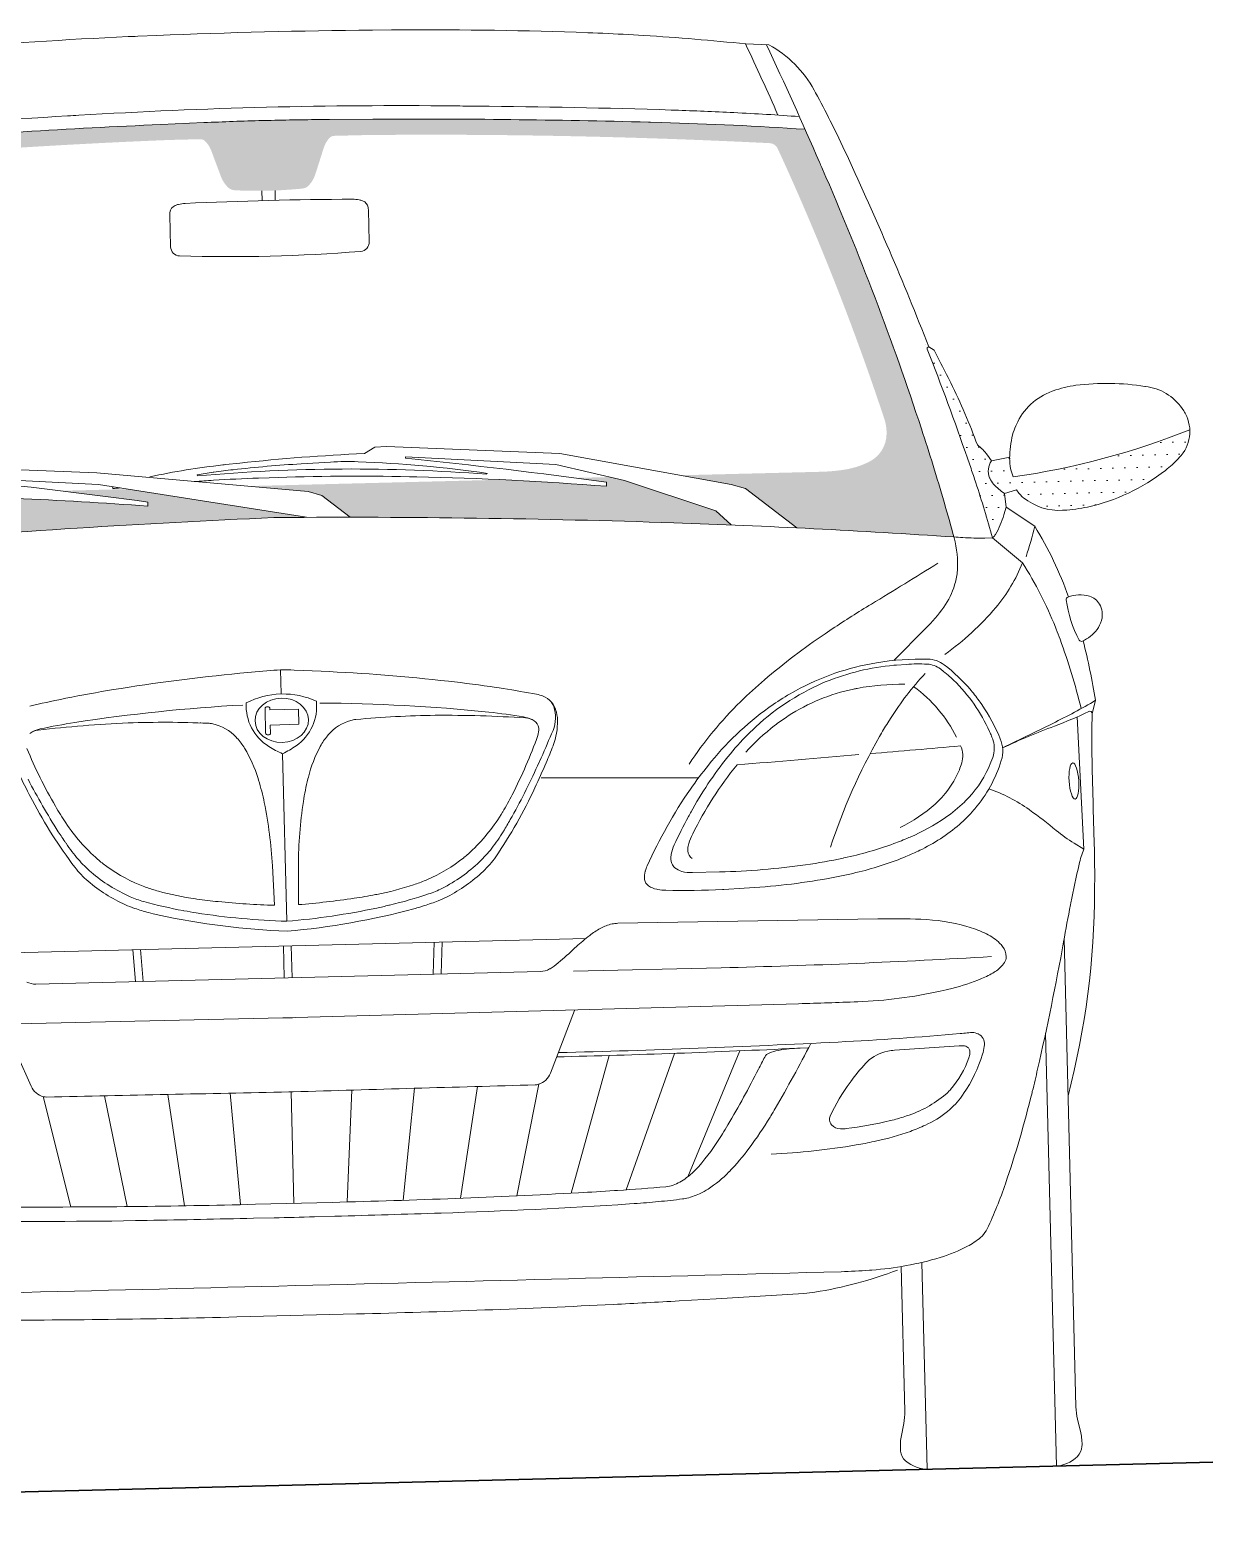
# Model space of a CAD drawing. Header units: millimetres. Extents: x 366 to 1555, y 702 to 1543.
# Drawn here: x 1115.56 to 1139.88, y 1404 to 1434.82 of the extents above; entities that cross this region are included whole.
import ezdxf

# ---------------------------------------------------------------- set-up
doc = ezdxf.new("R2010")
doc.units = ezdxf.units.MM
doc.layers.add('1_CARTIGLIO', color=7, linetype='Continuous', lineweight=9)
doc.layers.add('6_SEDE STRADALE', color=7, linetype='Continuous', lineweight=30)
pattern_1 = [(1.432146888811479, (1121.175063207886, 1404.717338336091), (0.1193145961215538, 0.2543290665538346), [0, -0.2512675815807432])]

msp = doc.modelspace()

# ---------------------------------------------------------------- hatches: boundary and pattern name
at = {"layer": '1_CARTIGLIO', "ltscale": 100}
h = msp.add_hatch(dxfattribs=at)
h.set_pattern_fill('DOTS', color=256, scale=0.1582787915469249, angle=1.432146888811479, style=0)
h.set_pattern_definition(pattern_1)
edge = h.paths.add_edge_path(flags=17)
edge.add_line((1122.199045724914, 1424.729851161874), (1121.610663485766, 1425.179621859302))
edge.add_line((1121.610663485766, 1425.179621859303), (1121.327655085728, 1425.26212438058))
edge.add_line((1121.327655085714, 1425.26212438059), (1120.049568486354, 1425.374365642644))
edge.add_line((1120.049568486358, 1425.374365642634), (1125.347255755689, 1425.506812515556))
edge.add_arc((1122.181086229919, 1357.589319223585), 67.99125329430424, 85.50691539694532, 87.3309246311544, ccw=False)
edge.add_line((1127.507437436647, 1425.371621540295), (1127.505332434506, 1425.455818643778))
edge.add_arc((1110.459029217252, 1300.758140195245), 125.8574092527991, 82.21585554799547, 82.51900958551894)
edge.add_line((1126.845316989611, 1425.544265372961), (1127.565631944935, 1425.562273884694))
edge.add_line((1127.565631944935, 1425.562273884694), (1127.877835965128, 1425.488450260505))
edge.add_line((1127.877835965121, 1425.4884502605), (1129.766733101498, 1424.865278778852))
edge.add_line((1129.766733101505, 1424.865278778858), (1130.087983089925, 1424.570509789511))
edge.add_arc((1123.067450336423, 1251.460078188335), 173.2527327613867, 87.67762935101686, 88.07135987251986)
edge.add_arc((1122.051928883471, 1221.30249989145), 203.4274044672114, 88.07135987251988, 89.9585642118086)
edge = h.paths.add_edge_path()
edge.add_arc((1140.102702078448, 1416.42986246796), 34.17951084233674, 166.6318164353429, 167.8535225367005, ccw=False)
edge.add_line((1106.849304968318, 1424.332428004433), (1106.853379649165, 1424.349573952769))
edge.add_arc((1153.531777397826, 1413.256599116996), 47.97840042236447, 164.7322780670417, 166.6318164353431, ccw=False)
edge.add_arc((1165.517405885157, 1409.984958624897), 60.40252702127699, 159.2681943737983, 164.7322780670418, ccw=False)
edge.add_line((1109.026083331113, 1431.367094782232), (1109.039589023991, 1431.402776645219))
edge.add_arc((1070.850919132785, 1445.857303506396), 40.83268121052679, 339.2681943738008, 339.4303421869104)
edge.add_arc((1191.177157451903, 1400.702353432845), 87.68725165662751, 158.9440934424409, 159.4303421868979, ccw=False)
edge.add_arc((1117.879498710661, 1360.06227091843), 72.64732682279323, 94.40200193024339, 96.74679465986537, ccw=False)
edge.add_line((1112.303535567744, 1432.495293287562), (1112.535473931848, 1432.513148124031))
edge.add_arc((1104.700308640438, 1534.293717377728), 102.0817030263042, 274.4020019301993, 274.4229860810419)
edge.add_arc((1125.947676675425, 1259.600256978129), 173.4322672814087, 92.53506495896568, 94.42298608108598, ccw=False)
edge.add_line((1118.276629500944, 1432.862792944848), (1119.168179937053, 1432.902265560298))
edge.add_arc((1122.103030652515, 1366.614095760056), 66.35310696709867, 91.49039068466249, 92.53506495896511, ccw=False)
edge.add_arc((1122.733459811026, 1342.383682108621), 90.59172051332082, 91.37390309296109, 91.49039068466908, ccw=False)
edge.add_arc((1122.152294581983, 1366.61532740192), 66.35310696709865, 90.32922881865898, 91.37390309296148, ccw=False)
edge.add_line((1121.771023308751, 1432.967338949447), (1122.66343239185, 1432.972466901706))
edge.add_arc((1123.659990720329, 1259.543062803516), 173.4322672813666, 88.44130769654629, 90.32922881866682, ccw=False)
edge.add_arc((1131.154234464348, 1534.955088948705), 102.0817030263034, 268.4413076965899, 268.4622918474325)
edge.add_line((1128.414887430723, 1432.910147522982), (1128.64742824822, 1432.903905077357))
edge.add_arc((1126.69794824016, 1360.282739965547), 72.64732682279035, 86.1174991177673, 88.46229184738928, ccw=False)
edge.add_arc((1051.461054070462, 1397.209327127441), 87.68725165662545, 23.433951590724178, 23.920200335182415, ccw=False)
edge.add_arc((1169.380550781929, 1448.320631547209), 40.83268121052679, 203.4339515907125, 203.5960994038222)
edge.add_line((1131.961890762041, 1431.975854486738), (1131.977162624016, 1431.940892088102))
edge.add_arc((1076.624891944108, 1407.762567060614), 60.40252702127699, 18.132015710581186, 23.59609940382461, ccw=False)
edge.add_arc((1088.432061060705, 1411.629048561719), 47.97840042236447, 16.23247734227988, 18.132015710581186, ccw=False)
edge.add_line((1134.497821216451, 1425.040709471543), (1134.502747599014, 1425.023788557766))
edge.add_arc((1101.685789658712, 1415.46940563866), 34.17951084233848, 15.010771240939278, 16.232477342295, ccw=False)
edge.add_arc((1123.067450336423, 1251.460078188335), 173.2527327613854, 86.15047767657511, 87.22864780881447)
edge.add_line((1131.444282692037, 1424.5101810169), (1130.381148237975, 1425.325548977577))
edge.add_line((1130.381148237977, 1425.325548977567), (1130.083701908581, 1425.408782128517))
edge.add_line((1130.083701908583, 1425.408782128516), (1129.036571195888, 1425.599048668514))
edge.add_line((1129.036571195897, 1425.59904866851), (1131.940756573807, 1425.671655874662))
edge.add_arc((1131.844182333198, 1429.53448867465), 3.864039832171607, 271.4321468888114, 278.4293729986669)
edge.add_arc((1132.128456080269, 1427.616196092546), 1.924798229421467, 278.4293729986432, 283.4198886660474)
edge.add_arc((1132.184261083743, 1427.382311363754), 1.684348099934049, 283.4198886660717, 296.7939885631258)
edge.add_line((1132.943538070098, 1425.878806465285), (1132.949666876479, 1425.881901541098))
edge.add_arc((1132.657715911346, 1426.460016924639), 0.6476517295023847, 296.7939885631177, 358.4647778039871)
edge.add_line((1133.305135162367, 1426.442665378896), (1133.305404468969, 1426.45271372152))
edge.add_arc((1132.386998927303, 1426.477327996954), 0.9187353272367456, 358.4647778039877, 378.3099549429472)
edge.add_arc((1082.374413310428, 1409.927606218616), 53.59844689655433, 18.30995494294624, 24.75339415847317)
edge.add_arc((1130.881283516328, 1432.293063979956), 0.1837470654469086, 24.75339415867015, 87.14851818942262)
edge.add_arc((1123.872538851467, 1291.580297915185), 141.0709538493696, 87.14851818920928, 90.4744996604959)
edge.add_arc((1122.874051050605, 1412.144828838414), 20.50228837352125, 90.47449966049986, 91.43214688881415)
edge.add_line((1122.361635802235, 1432.640712795057), (1121.862677998106, 1432.628238408117))
edge.add_arc((1121.86599473459, 1432.495573648384), 0.1327062139341174, 91.43214688889917, 136.4603765122495)
edge.add_arc((1122.120402558039, 1432.253815042013), 0.4836628556897979, 136.4603765121657, 152.0065485541577)
edge.add_line((1121.693327654402, 1432.480832188185), (1121.691466795173, 1432.477331455816))
edge.add_arc((1122.322434691088, 1432.141932372802), 0.7145719211841177, 152.0065485541608, 162.7504497996384)
edge.add_arc((1080.492550529534, 1445.130096601026), 43.08533240505597, 342.022086264459, 342.7504497996362, ccw=False)
edge.add_arc((1120.891680189381, 1432.020838568589), 0.6124902181578367, 329.81943494521687, 342.0220862644595, ccw=False)
edge.add_line((1121.421144527843, 1431.712923350338), (1121.415927102556, 1431.703951917731))
edge.add_arc((1120.948888733228, 1431.975562696736), 0.5402751647906361, 315.5045740473868, 329.81943494521323, ccw=False)
edge.add_arc((1121.18863940253, 1431.739997990268), 0.2041634060526116, 275.6555782347624, 315.50457404739086, ccw=False)
edge.add_arc((1120.266730494057, 1441.049359985163), 9.559062485555401, 267.2087155428677, 275.65557823475956, ccw=False)
edge.add_arc((1119.811167153677, 1431.705559964272), 0.2041634060526107, 227.3597197302373, 267.20871554286623, ccw=False)
edge.add_arc((1120.038847005681, 1431.95281084769), 0.5402751647906311, 213.044858832413, 227.3597197302394, ccw=False)
edge.add_line((1119.585964647531, 1431.658201235892), (1119.58030543311, 1431.666900742872))
edge.add_arc((1120.093721618827, 1432.000888897719), 0.6124902181578367, 200.8422075131692, 213.0448588324118, ccw=False)
edge.add_arc((1159.787303669074, 1447.112535646298), 43.08533240505572, 200.1138439779913, 200.8422075131685, ccw=False)
edge.add_arc((1118.658703447241, 1432.050335847412), 0.7145719211841413, 20.11384397798884, 30.85774522346645)
edge.add_line((1119.272122997741, 1432.416845718513), (1119.270089529824, 1432.420249089256))
edge.add_arc((1118.854892342913, 1432.172174394973), 0.483662855689777, 30.85774522347058, 46.4039172654626)
edge.add_arc((1119.096901525279, 1432.426343866073), 0.1327062139341214, 46.40391726537876, 91.43214688872881)
edge.add_line((1119.093584788805, 1432.559008625809), (1118.594626984675, 1432.546534238869))
edge.add_arc((1119.107042233032, 1412.050650282232), 20.50228837352126, 91.43214688881268, 92.389794117127)
edge.add_arc((1124.134476232228, 1291.586846581655), 141.0709538493724, 92.38979411712573, 95.71577558841227)
edge.add_arc((1110.102995129981, 1431.773588370785), 0.183747065447378, 95.7157755883984, 158.1108996191498)
edge.add_arc((1159.666879270198, 1411.859986311347), 53.59844689655425, 158.1108996191539, 164.5543388346809)
edge.add_arc((1108.889776272308, 1425.889876623411), 0.9187353272367494, 164.5543388346802, 184.3995159736396)
edge.add_line((1107.973748090315, 1425.819399880462), (1107.974519181551, 1425.809377548704))
edge.add_arc((1108.620262540653, 1425.859059304823), 0.6476517295023841, 184.3995159736402, 246.0703052145097)
edge.add_line((1108.357565048422, 1425.267077218692), (1108.363840860642, 1425.264292269331))
edge.add_arc((1109.047038328908, 1426.803860306502), 1.684348099933812, 246.0703052145001, 255.6129612028979)
edge.add_arc((1111.669930393235, 1410.314263658798), 15.1661596962154, 101.5684678537811, 102.5731150794058)
edge.add_arc((1110.097137559389, 1417.36607560126), 7.941083297310035, 102.5731150794068, 105.0981606462359)
edge.add_line((1108.028695686744, 1425.033040591034), (1107.786804234593, 1424.967781598857))
edge.add_line((1107.786804234589, 1424.967781598858), (1107.771611836848, 1424.91436187329))
edge.add_arc((1112.845173465228, 1374.64783637152), 50.52192210929093, 88.88711466470949, 95.7635276650343, ccw=False)
edge.add_line((1113.826424988512, 1425.160228505176), (1114.013750875549, 1425.156589520677))
edge.add_arc((1112.824154489523, 1363.919121138739), 61.24902181578344, 87.72007693488041, 88.88711466471028, ccw=False)
edge.add_arc((1112.376887478868, 1352.684976804036), 72.4920661860499, 85.54500054012152, 87.72007693487939, ccw=False)
edge.add_line((1118.007787385957, 1424.958018985473), (1118.005606601926, 1425.045247256873))
edge.add_arc((1094.400169449482, 1247.850399824738), 178.7602601800983, 82.41188310489568, 82.99902550710506)
edge.add_line((1116.18858269301, 1425.277837578835), (1117.601896991308, 1425.313171687805))
edge.add_line((1117.601896991308, 1425.313171687803), (1121.295060285154, 1424.728496357461))
edge.add_arc((1122.051928883486, 1221.30249989145), 203.4274044672107, 90.2131742106891, 90.37189782715205)
edge.add_arc((1120.75140084811, 1421.663232492343), 3.06245109078801, 90.37189782714545, 92.4923959504687)
edge.add_arc((1129.464631021105, 1221.48782400896), 203.4274044672106, 92.49239595047592, 94.79293390510763)
edge.add_arc((1126.943387877729, 1251.556980059073), 173.252732761387, 94.79293390510774, 96.71381610105246)
h = msp.add_hatch(dxfattribs=at)
h.set_pattern_fill('DOTS', color=256, scale=0.1582787915469249, angle=1.432146888811479, style=0)
h.set_pattern_definition(pattern_1)
edge = h.paths.add_edge_path()
edge.add_arc((1133.679012096642, 1441.31386945031), 15.90869672405801, 278.12802632499256, 291.8737908909958, ccw=False)
edge.add_arc((1136.676517735761, 1425.889970447239), 0.8157763109600782, 190.8565192249678, 203.4769285875806, ccw=False)
edge.add_arc((1136.997609282926, 1425.95155026324), 1.142719509997306, 179.9156285429239, 190.8565192249622, ccw=False)
edge.add_arc((1137.801129238122, 1425.950367031257), 1.946240336384899, 539.2867865298069, 539.9156285429448, ccw=False)
edge.add_line((1135.85503968553, 1425.974593056091), (1135.477094419439, 1425.898826613572))
edge.add_line((1135.477094419448, 1425.898826613571), (1135.392429640124, 1426.018246337022))
edge.add_arc((1134.660384071592, 1425.499249351229), 0.8973564429278129, 395.3354260201543, 414.1253181975871)
edge.add_arc((1123.807716860372, 1422.118457229781), 12.09735421602061, 379.8507894926706, 386.4839904729143)
edge.add_arc((1112.977456378396, 1416.722466455742), 24.19740622174427, 386.4839904729148, 387.6939090019992)
edge.add_line((1134.402881234879, 1427.968160635219), (1134.288156965, 1428.186734623114))
edge.add_line((1134.288156965014, 1428.186734623114), (1134.181462578792, 1428.258305463978))
edge.add_line((1134.18146257879, 1428.258305463984), (1134.166238774887, 1428.252359930653))
edge.add_arc((1134.177379462652, 1428.223833701586), 0.03062451090789172, 471.3327283287857, 561.3047311375424)
edge.add_arc((1075.787796886581, 1405.453132198969), 62.64192291082917, 379.1021652273576, 381.3047311375584, ccw=False)
edge.add_line((1134.980439144509, 1425.952927526956), (1135.054984648712, 1425.737679262676))
edge.add_arc((1115.762838279205, 1419.056358123316), 20.41634060526084, 378.23780477754696, 379.10216522735897, ccw=False)
edge.add_arc((1110.089120445993, 1417.186785414588), 26.39014811506097, 375.6453403969798, 378.2378047775459, ccw=False)
edge.add_line((1135.501499281718, 1424.303731349806), (1135.506863380178, 1424.308275068298))
edge.add_arc((1135.341913249797, 1424.503007365498), 0.2552042575657544, 310.266633586084, 329.9617618177091)
edge.add_arc((1134.014839381272, 1425.270375163354), 1.788168180722994, 329.9617618177191, 344.0874014658199)
edge.add_line((1135.734486828676, 1424.780111867594), (1135.779163980194, 1424.936821436145))
edge.add_line((1135.779163980196, 1424.936821436146), (1135.748682629355, 1425.22138136686))
edge.add_line((1135.748682629355, 1425.22138136686), (1135.998676455938, 1425.299059667851))
edge.add_arc((1136.527641786824, 1425.611814681552), 0.6145079493957644, 210.5940442563633, 231.4481955678899)
edge.add_arc((1136.885483996442, 1426.060850038235), 1.188688930039205, 231.4481955678874, 273.1746462887182)
edge.add_line((1136.951313213483, 1424.873985308552), (1136.980620248012, 1424.875610817418))
edge.add_arc((1136.812183209908, 1427.91243836417), 3.041495123221622, 273.1746462887155, 282.4309391735295)
edge.add_arc((1136.598735714908, 1428.88075977177), 4.033062660776678, 282.4309391735331, 307.9722154093607)
edge.add_arc((1137.522870445458, 1427.696738208351), 2.531086608090057, 307.97221540936, 316.1577570195767)
edge.add_line((1139.348415976341, 1425.943517477144), (1139.368191225398, 1425.964108505354))
edge.add_arc((1138.803891573452, 1426.506051629569), 0.7823914921958862, 316.1577570195671, 362.6519625539177)

# ---------------------------------------------------------------- linework, layer by layer
for p, q in [((1120.370236014644, 1431.490857894883), (1120.375323635135, 1431.287360283151)), ((1120.640997768345, 1431.497627178493), (1120.646085388837, 1431.294129566761)), ((1135.85503968553, 1425.974593056091), (1135.477094419448, 1425.898826613571)), ((1136.372854908632, 1424.542281575756), (1135.779163980196, 1424.936821436146)), ((1120.753753606152, 1421.569125504202), (1120.766211761607, 1421.070816935962)), ((1120.433265738606, 1420.770177974891), (1120.446129710117, 1420.255637339616)), ((1137.254640963491, 1420.597190149694), (1137.391384903627, 1417.856829027105)), ((1120.797124582934, 1419.834347879905), (1120.88386806824, 1416.364731363401)), ((1129.410828290152, 1419.335261663937), (1126.151345882363, 1419.33231738432)), ((1114.709687708188, 1415.700100235732), (1127.081755262532, 1416.009412880258)), ((1117.693203347322, 1415.774690768663), (1117.748114845695, 1415.114279386358)), ((1117.854382976891, 1415.778720402128), (1117.909294475265, 1415.118309019823)), ((1120.816162846773, 1415.852767521579), (1120.832697703243, 1415.191396689244)), ((1120.977071813273, 1415.85679038823), (1120.993606669743, 1415.195419555896)), ((1123.93885168317, 1415.930837507682), (1123.917009897728, 1415.268507225315)), ((1124.100031312724, 1415.934867141146), (1124.078189527298, 1415.27253685878)), ((1136.599057582151, 1414.046631944775), (1136.823159449248, 1405.082874763177)), ((1127.558091534296, 1413.58453403328), (1126.771210120258, 1410.732757942929)), ((1128.910287823028, 1413.628159809969), (1127.915579433293, 1410.802498514995)), ((1130.268143388423, 1413.680525935493), (1129.191178797622, 1411.072989198046)), ((1124.834638101363, 1412.94225788171), (1124.482482912377, 1410.628079976834)), ((1126.102776984264, 1412.989175688346), (1125.648842299024, 1410.677850020562)), ((1115.840157505781, 1412.732601113667), (1116.409023272261, 1410.446846362885)), ((1117.109056601019, 1412.749111503077), (1117.576412552991, 1410.455422102414)), ((1118.416543727815, 1412.776809858948), (1118.7683583118, 1410.47183521254)), ((1119.71384387959, 1412.804040373541), (1119.926482666191, 1410.495195049536)), ((1120.972231777314, 1412.830308192184), (1121.029928411817, 1410.522524555114)), ((1122.230360178381, 1412.866955509426), (1122.133361284288, 1410.550368969218)), ((1123.52740032656, 1412.904585799666), (1123.291206088632, 1410.584910412019)), ((1134.037356847521, 1409.300027792016), (1134.14449767049, 1405.014546667635))]:
    msp.add_line(p, q, dxfattribs=at)
for points in [[(1134.18146257879, 1428.258305463984, 0.01524276158123778), (1132.486791889214, 1432.218039260666, 0.007071953529547899), (1132.139735622544, 1432.938310161999, 0.008922657811013162), (1131.836338920695, 1433.519655157326), (1131.806134654378, 1433.575095299153, 0.1439013340971853), (1130.868151467877, 1434.514409451473), (1130.39004590177, 1434.530471308599, 0.01186687267146602), (1128.275090976846, 1434.706046367037), (1127.955379051209, 1434.724961263242, 0.005871630932681425), (1127.117207951052, 1434.764678605106, 0.0101582273114928), (1123.253082835838, 1434.823771167818, 0.0009809951572491268), (1123.052804603716, 1434.822371935958), (1122.657605831448, 1434.818835478041, 0.008023853451145166), (1118.190184752473, 1434.707145995095), (1117.79530298638, 1434.690929739923, 0.0009809951572491268), (1117.595205043015, 1434.682319212858, 0.01015822731149274), (1113.738860296087, 1434.43020806699, 0.005871630932681425)], [(1130.816299423439, 1434.516151410131, -0.007615904758811054), (1131.915784731182, 1432.081815100088, 0.0007075034214675928), (1131.961890762041, 1431.975854486738), (1131.97716262402, 1431.940892088105, -0.02384608113152524), (1134.027949288307, 1426.560287084487, -0.008288489494688833), (1134.497821216451, 1425.040709471543), (1134.50274759903, 1425.02378855777, -0.005478738973152013), (1134.704232675382, 1424.30237694939, -0.0816727357140902), (1134.771136813806, 1423.624733922339, -0.05671055278504759), (1134.72212812886, 1423.352117622619), (1134.715692968284, 1423.330644831605, -0.08275931778849285), (1134.489815995543, 1422.870484745868, -0.04049207231215418), (1134.11510245743, 1422.42776636897), (1133.454096672484, 1421.764028679145)], [(1131.616940695903, 1432.76334156154, 0.01023144534742987), (1128.647428248225, 1432.903905077352), (1128.414887430723, 1432.910147522982, -9.156063099042779e-05), (1128.377514418478, 1432.911157632154, 0.008237796234634042), (1122.663432391835, 1432.972466901707), (1121.771023308751, 1432.967338949447, 0.004558282994554696), (1120.561357107968, 1432.949358804668, 0.000508273047025009), (1120.377233370027, 1432.944755548175, 0.004558282994554696), (1119.168179937044, 1432.902265560298), (1118.276629500944, 1432.862792944848, 0.008237796234634042), (1112.572749777997, 1432.516024520764, -9.156063099042779e-05), (1112.535473931852, 1432.513148124031), (1112.303535567744, 1432.495293287562, 0.01023144534742987), (1109.344756989167, 1432.206517246495)], [(1109.448938909993, 1432.47580771556, -0.006086793943422022), (1110.799348619012, 1432.626261424366), (1110.879317782683, 1432.634186761863, -0.00425662288347248), (1112.091007458477, 1432.743863034202, -0.005835705281884165), (1116.103659917464, 1433.025549886172), (1116.343247063525, 1433.03956092796, 0.0006301095815964485), (1116.574396378457, 1433.053370842556, -0.01797101926363326), (1124.354015621475, 1433.247868212611, 0.0006301095815964485), (1124.585566248652, 1433.245626206295), (1124.825554215926, 1433.243604967012, -0.005835705281884165), (1128.847269680702, 1433.162784427697, -0.00425662288347248), (1130.062926165529, 1433.113793958828), (1130.143191456484, 1433.10987462459, -0.006086793943422022), (1131.499432340943, 1433.027089577414)], [(1135.928270926781, 1425.564981674563, -0.05512265270370065), (1135.875342245354, 1425.73631881825, -0.04777493956763196), (1135.854891011886, 1425.953232985359, -0.06263675335104388), (1135.916210539874, 1426.435065853193, -0.04154895651020207), (1135.981836619105, 1426.623737190253), (1135.993352624066, 1426.649678346444, -0.2042261951905754), (1136.734396035486, 1427.340158543821), (1136.753677060866, 1427.347135109154, -0.05507191629377194), (1137.228624737685, 1427.461927627728, -0.07179281790957426), (1138.657295147417, 1427.438745043683, -0.0002163332214092014), (1138.665858038587, 1427.437363189712), (1138.721969836284, 1427.428283122668, -0.2189262096509634), (1139.459626720463, 1426.932795907147), (1139.477294577033, 1426.903866224999, -0.01503942478442587), (1139.494916191959, 1426.872959552162, -0.3239978616680808), (1139.368191225391, 1425.96410850535), (1139.348415976341, 1425.943517477144, -0.03573135783258716), (1139.080195568162, 1425.701459310587, -0.1119085249617255), (1137.466903630318, 1424.942247502351, -0.04041017167619197), (1136.980620248019, 1424.875610817408), (1136.951313213476, 1424.873985308552, -0.1841047332228403), (1136.144666923758, 1425.131241821173, -0.0912453710009592), (1135.998676455945, 1425.299059667852), (1135.748682629355, 1425.22138136686)], [(1139.58544513881, 1426.542252065052, -0.05969986007554198), (1135.928270926781, 1425.564981674563)], [(1118.048429985518, 1425.569051434743, -0.02359795719151235), (1119.55729857008, 1425.813233627743, -0.001135724849861575), (1119.612605762422, 1425.819397042484), (1119.907790996827, 1425.851613730492, -0.01622990222626738), (1122.491193681615, 1426.048989536312), (1122.708198325965, 1426.182231880781), (1122.949672775432, 1426.19781781902), (1126.537168922705, 1426.053196958519), (1130.083701908583, 1425.408782128516), (1130.381148237977, 1425.325548977567), (1131.444282692037, 1424.5101810169)], [(1118.966078484644, 1425.469517477633, -0.002024385578689047), (1119.365192115818, 1425.495720372628, -0.006521935206718447), (1120.296136373387, 1425.540875049255), (1120.520793619793, 1425.548836300246, -0.0141691004451987), (1123.423021436845, 1425.569402392508, 0.0001856647127546871), (1123.430600972259, 1425.569244118038), (1123.575315884338, 1425.566275967778, -0.01447892855337377), (1127.507437436647, 1425.371621540295), (1127.505332434494, 1425.455818643777, 0.008330436791141416), (1123.341590601727, 1425.954494279555), (1123.340985050885, 1425.978715455536), (1126.457110097554, 1425.824394469233), (1127.877835965121, 1425.4884502605), (1129.766733101505, 1424.865278778858), (1130.087983089923, 1424.57050978951)], [(1125.030124821506, 1425.61911645506, 0.04219691219692338), (1119.031346599966, 1425.586046123504), (1119.030844223498, 1425.606140470763, -0.0112087904745651), (1119.358491064422, 1425.661313050829), (1119.371626893744, 1425.663223275935, -0.00825141082406715), (1119.772609492496, 1425.714792993209, -0.01256075781639467), (1121.183214186307, 1425.836808010265), (1121.78818031509, 1425.873856017597, -0.0249741967568816), (1122.35885591127, 1425.880262352508, -0.02569890276497806), (1125.03864689082, 1425.638160123135)], [(1114.492387234344, 1425.477912907993, -0.004950552243402039), (1118.005606601941, 1425.045247256867), (1118.007787385957, 1424.958018985473, 0.009490846093655806), (1115.260742480381, 1425.119658002024, 0.005092206734055093)], [(1117.276908226779, 1425.365766404444), (1117.277985202929, 1425.322688884373, -0.0008142402410143803), (1117.438020398195, 1425.339115463803, -0.0008142402410143803)], [(1134.698998278336, 1424.321920425897, 0.008381625981633951), (1128.898230157867, 1424.61466639195, 0.01003832762927485), (1120.731523102857, 1424.725619071252, 0.009252682542325303), (1120.618224657383, 1424.722786509783, 0.01003832762927518), (1112.467264697212, 1424.203877705546, 0.008381625981633896), (1106.688372194114, 1423.621629969926)], [(1137.335967235334, 1420.768634157117, 0.02823326505270063), (1136.898372660662, 1422.203578415088, 0.006776548616904369), (1136.819153602812, 1422.410270787952), (1136.801520098097, 1422.454476532113, 0.02218232823964291), (1136.496935855723, 1423.129421381609, 0.02556147907349651), (1136.120130818164, 1423.788470664151), (1135.501499281718, 1424.303731349806), (1135.343211093068, 1424.299636818998, -0.02353407316985457), (1134.884001683642, 1424.309372440721, 0.0002675693267155684), (1134.698998278336, 1424.321920425897)], [(1129.21539240992, 1419.616217600311, -0.05398507682188827), (1130.280871539095, 1420.909868867731), (1130.287478569817, 1420.916326347638, -0.01617064070667859), (1130.774236321371, 1421.362221704318, -0.02983212432875204), (1132.032380000057, 1422.31792991268), (1132.181274465644, 1422.417619056907, -0.01175223121515246), (1132.990996278941, 1422.932610983398, 0.003742880528499051), (1134.368536380354, 1423.778061023928)], [(1136.120130818164, 1423.788470664151, -0.08417373302643175), (1135.566359126913, 1422.859538861159, -0.05982270299854531), (1134.514530999522, 1421.887943925964)], [(1137.377063365204, 1422.170895302335, -0.01833198629383513), (1137.635408186545, 1420.939635475899), (1137.560627882625, 1420.661069550448), (1137.556000745537, 1420.336079017861, 0.008383558789744098), (1137.557039934627, 1419.925321382043, 0.003133081442644485), (1137.605194859754, 1418.041942157748, -0.008736344128843084), (1137.615436605063, 1417.328613417803), (1137.614432188058, 1417.006226203626, -0.06271408978776555), (1137.065115950989, 1412.750918052372)], [(1120.88936882224, 1416.158349928193, 0.04391422172697678), (1123.514603853264, 1416.621937140282, 0.0107653467828997), (1123.640575175757, 1416.658719058834), (1123.736189710691, 1416.688885762884, 0.01643662105966348), (1124.017579393703, 1416.787945523074, 0.02558790801291019), (1124.206684420833, 1416.872967741774, 0.0698857954362532), (1124.952314463337, 1417.397699214644, 0.0546167394734872), (1125.21079971389, 1417.699102398934, 0.04166134134267378), (1126.020563757194, 1419.124955575726, 0.005501178274383164), (1126.255096118302, 1419.6470269448, 0.01242577286253948), (1126.398467791705, 1419.999454790797), (1126.400199635516, 1420.004034781914, 0.09498554692759141), (1126.490721048651, 1420.524778022029, 0.07916477063607945), (1126.451505423052, 1420.746198548042), (1126.448658634365, 1420.75442134763, 0.2549082724380836), (1126.126581255829, 1421.047515595057), (1126.124839831415, 1421.047940151508, 0.01453866777926346), (1125.979719608893, 1421.078880243776, 0.008065128952542548), (1125.280532002989, 1421.195198970578), (1125.221776981061, 1421.204002193665, 0.009053420926342553), (1124.232236621547, 1421.333992716782, 0.01698275653176564), (1121.597522585866, 1421.541371023452), (1121.037918775817, 1421.566337950537, 0.03481191622244334), (1120.470198637408, 1421.552152540737), (1119.912425659802, 1421.499242108121, 0.01698275653176564), (1117.29136599802, 1421.160464804945, 0.009053420926342553), (1116.309557575152, 1420.981188816606), (1116.251315858115, 1420.969460571438, 0.008065128952542548), (1115.558814261918, 1420.818348382223, 0.01453866777926346)], [(1130.390709860929, 1419.863343507213, -0.04415588562876186), (1130.987624972224, 1420.417963149886, -0.02122187944351467), (1131.234709003018, 1420.593611163868), (1131.2676052064, 1420.614955371617, -0.09271075287028532), (1132.618423064205, 1421.171262605445), (1132.620486356363, 1421.171693264174, -0.005524513214390642), (1132.69794515124, 1421.186969676839, -0.04950094050452953), (1133.681656275405, 1421.270540237771)], [(1132.145536461294, 1417.901555069835, -0.05069177832850425), (1133.1602596799, 1420.190358609758, -0.01151408499915556), (1133.329901452011, 1420.472322261439), (1133.387464354508, 1420.563193907507, -0.04448918708301947), (1134.102693834322, 1421.497084645745)], [(1126.367972366434, 1420.896407007573, -0.08006148365570732), (1126.413518432028, 1420.810256636301, -0.1818654870118065), (1126.397125338912, 1420.317449388314, -0.007508624915450006), (1126.151705668317, 1419.749790035563), (1126.077187371246, 1419.58429600723, -0.02334243617066935), (1125.510720527034, 1418.468469560135, -0.006748767818620642), (1125.371432336726, 1418.230707357461), (1125.36437392542, 1418.219023277421, -0.02911576755852799), (1125.128663533435, 1417.875701465155, -0.03716647609798507), (1124.874828376525, 1417.594424873396, -0.07340311701348864), (1124.097870571184, 1417.044667773649, -0.03678969646907636), (1123.821017510289, 1416.929015881948, -0.02181772220959587), (1123.012756652586, 1416.697884211882), (1122.999520147003, 1416.694716479766, -0.006325326139330088), (1122.747602831494, 1416.637787574888, -0.03207283252354456), (1120.88386806824, 1416.364731363401, -0.03207283252354456), (1119.008234035451, 1416.538120917359, -0.006325326139330088), (1118.753641853911, 1416.581549653798), (1118.740255400009, 1416.5840077952, -0.02181772220959587), (1117.92082999056, 1416.77175619429, -0.03678969646907636), (1117.638209362261, 1416.872496245083, -0.07340311701348864), (1116.833069756782, 1417.380085169012, -0.03716647609798507), (1116.564611717457, 1417.647440904095, -0.02911576755852799), (1116.31094763319, 1417.977719253409), (1116.303276846078, 1417.989010751155, -0.006748767818620642), (1116.151521101145, 1418.219015661676, -0.02334243617066935), (1115.526419750278, 1419.303082839839)], [(1119.971519152381, 1420.841504739188, 0.02477949225570315), (1116.491912325999, 1420.47948321144, 0.01639934151460742), (1115.778676256008, 1420.345260713744, 0.06192698423634357), (1115.612589122577, 1420.286041178239), (1115.607407443715, 1420.283433783639)], [(1121.571370408945, 1420.881502437293, -0.02477949225570315), (1125.064720546021, 1420.693811008297, -0.01639934151460742), (1125.783772735029, 1420.595396985396, -0.06192698423634357), (1125.952611606548, 1420.544550896595), (1125.957917104797, 1420.54220569071)], [(1137.635408186545, 1420.939635475899, -0.01915222941997303), (1136.747987835815, 1420.462095916411), (1135.708598079256, 1419.953101752964)], [(1135.708698053933, 1419.952074884159, -0.02179554706295984), (1136.781079778741, 1420.405175539105, 0.0220267307771068), (1137.495009109562, 1420.707212497406, -0.5558546652559664), (1137.560684999344, 1420.66508118739), (1137.560627882625, 1420.661069550448)], [(1115.500364211906, 1419.943994294486, 0.0324849992386171), (1116.090255618832, 1418.747654016324, 0.01663461751105249), (1116.305400829488, 1418.401661486092), (1116.30714866645, 1418.399048645866, 0.06528802083940899), (1116.965991281433, 1417.64781054993, 0.02442166945939199), (1117.153231730432, 1417.498978761547), (1117.157642451873, 1417.495811417626, 0.06636525278574194), (1117.94117074858, 1417.077649986613, 0.02157833381025388), (1118.192415023734, 1416.995907488395), (1118.223574309226, 1416.987236950901, 0.03276175353350005), (1118.99353314224, 1416.826424226556), (1119.018848465947, 1416.822846443161, 0.01100393150597516), (1119.464969168892, 1416.769781179339, 0.01611115087560916), (1120.627211462708, 1416.695102851514), (1120.584579316828, 1417.512810056156, 0.03754594980845694), (1120.417149703479, 1418.822539287872, 0.02340216634839565), (1120.299471719432, 1419.285337398556), (1120.288399784202, 1419.321670555446, 0.06211123012384167), (1120.009791214668, 1419.945792251152, 0.04981164054954114), (1119.851544779473, 1420.156805090164), (1119.835363661297, 1420.174419880977, 0.155440047518627), (1119.349972491016, 1420.451938321636, 0.04202214514959639), (1119.24802872303, 1420.464952687658, 0.01995598291214505), (1117.599154108751, 1420.470021071835)], [(1117.5988975729, 1420.470010027611, 0.01820873292822981), (1115.734915087227, 1420.321626212404, 0.1241493444780427), (1115.560319935155, 1420.255332121435, 0.2339879301112045)], [(1123.959591644381, 1420.629033011897, -0.01820873292822981), (1125.828660261368, 1420.573978779936, -0.1241493444780427), (1126.006350041725, 1420.516492124227, -0.2339879301112045), (1126.101223584237, 1420.362151972431, -0.109083048114584), (1126.081788580306, 1420.208539273723, -0.0324849992386171), (1125.55241589567, 1418.984216402141, -0.01663461751105249), (1125.354828900172, 1418.627905201271), (1125.353213811848, 1418.625208284935, -0.06528802083940899), (1124.73273406525, 1417.841985997098, -0.02442166945939199), (1124.553164741594, 1417.683983639587), (1124.548917804374, 1417.680599846532, -0.06636525278574194), (1123.787264126944, 1417.223807497887, -0.02157833381025388), (1123.540418449747, 1417.129612309787), (1123.509731363209, 1417.119395558229, -0.03276175353350005), (1122.748770343906, 1416.920308481922), (1122.723665430576, 1416.915470147951, -0.01100393150597516), (1122.280753769397, 1416.840178287775, -0.01611115087560916), (1121.123695189972, 1416.707515384338), (1121.12541280687, 1417.526331372324, -0.03754594980845694), (1121.227185375779, 1418.842790896981, -0.02340216634839565), (1121.321590073583, 1419.310891262508), (1121.330832589194, 1419.347732298667, -0.06211123012384167), (1121.577905394466, 1419.984996494237, -0.04981164054954114), (1121.725409706249, 1420.203653372673), (1121.740690388682, 1420.222054736359, -0.155440047518627), (1122.211607410472, 1420.523481728647, -0.04202214514959639), (1122.312773484447, 1420.541574020577, -0.01995598291214505), (1123.959334877147, 1420.62903122309)], [(1132.733904696384, 1419.814717951309, -0.0001629941638000828), (1130.208790741652, 1419.60148272534, 0.05641767939694127), (1129.289763385257, 1418.171305270667), (1129.263820105773, 1418.118735729146, 0.06344543501197182), (1129.195690572227, 1417.920939860711, 0.06310009894734003), (1129.188605440215, 1417.831398252252), (1129.188964006777, 1417.823786298288, 0.24239101318188), (1129.282113041258, 1417.662104563062)], [(1133.588712354149, 1418.308272176451, 0.07143384598361587), (1134.309983257774, 1418.791032814057, 0.02882660353335457), (1134.475523738804, 1418.958137202762), (1134.476792946125, 1418.959575405312, 0.08006760345601732), (1134.799348319577, 1419.470345843043, 0.02296155811751223), (1134.848543424925, 1419.60201911818), (1134.861511316305, 1419.642274869575, 0.1901651828469875), (1134.838915223447, 1419.993744533351, -0.000120983961469159), (1132.964725153835, 1419.834292476871, -0.000120983961469159)], [(1109.78245887816, 1408.542687935356, 0.0005787814312716095), (1132.362279894945, 1409.107203455575, 0.01198831796483899), (1132.948875884396, 1409.13663342234), (1132.997508127717, 1409.140243887907, 0.05369257863484555), (1134.412898090815, 1409.399829458594, 0.05042138753292967), (1134.982855838878, 1409.633731013511), (1135.015890841541, 1409.6513592752, 0.06897034759850226), (1135.28247782893, 1409.844878077101, 0.09194441601387236), (1135.390905281873, 1409.996181720786, 0.02747660497658625), (1135.767088111434, 1410.928583637775, 0.02205552206500789), (1136.317935985355, 1412.812686925514), (1136.324236515351, 1412.838395878149, 0.003895505011678149), (1136.434205350351, 1413.302736167081, 0.01177203801463837), (1136.971613833828, 1415.937481660332, -0.003826221944979644), (1137.115551121236, 1416.70526925902), (1137.122939827992, 1416.743081901843, -0.0087775544997207), (1137.293934864372, 1417.543273451543, -0.03663921547625776), (1137.391384903627, 1417.856829027105), (1137.190564449653, 1417.979677514913, -0.0356808584145336), (1136.8186239183, 1418.24539650823, 0.01794024174007147), (1136.267237218979, 1418.669621468782), (1136.258994232639, 1418.675505111856, 0.0720288160735505), (1135.424688761532, 1419.105728792993)], [(1115.355332261099, 1419.374523196453, 0.005501178274383053), (1115.615659805897, 1418.864823763235, 0.04166134134267378), (1116.495662854033, 1417.481216260045, 0.0546167394734872), (1116.768886456013, 1417.193106267905, 0.06988579543625331), (1117.539806090792, 1416.706289879896, 0.02558790801291019), (1117.732923473495, 1416.630823559908, 0.01643662105966348), (1118.018911683657, 1416.545948749468), (1118.115914213022, 1416.520597642584, 0.0107653467828997), (1118.243566170802, 1416.490156530626, 0.04391422172697678), (1120.888687177585, 1416.158332886471)], [(1115.49658777725, 1415.10449863356, 0.1218281037115209), (1115.685680602061, 1415.062716703947), (1126.140623770933, 1415.324099541191, 0.1218281037115209), (1126.327392495152, 1415.375278342359), (1126.338926638973, 1415.381728831031, 0.03909874811845035), (1126.418503515781, 1415.434788532117, 0.02153331640461237), (1126.763812902407, 1415.731168074528, -0.007689558067635499), (1126.880059851292, 1415.836668882117, -0.01190441605506165), (1127.156716926585, 1416.068649940058, -0.04308018836436226), (1127.375875476939, 1416.214714799617), (1127.385480510822, 1416.219984105292, -0.07196218852755062), (1127.6201257948, 1416.307793887341, -0.04932157289048176), (1127.73986047687, 1416.321727512282), (1133.123920645457, 1416.414808246551, -0.01373297295706011), (1134.015623393077, 1416.405732417263, -0.05888096658484749), (1134.967239916479, 1416.256777810919, -0.03729560259447409), (1135.324712160336, 1416.127321967711), (1135.335035722945, 1416.122686868126, -0.0782384466014467), (1135.622248769558, 1415.935265776136, -0.04187051613182791), (1135.692257628807, 1415.860533937566), (1135.705707917916, 1415.843524815014, -0.1635692764258576), (1135.783047955558, 1415.628194490719, -0.1599354110212214), (1135.745822251674, 1415.506402296656, -0.09758899284028937), (1135.551700508347, 1415.321003431693), (1135.536661739165, 1415.311409473348, -0.04545443513578008), (1135.273391074496, 1415.175346881389, -0.03372866680962264), (1134.655901685781, 1414.971586092493, -0.008364167387984496), (1134.539647464635, 1414.943804654804), (1134.418755958222, 1414.917044477303, -0.04487667243320796), (1132.707520421582, 1414.696539350203, -0.002715084080983135), (1131.48349038356, 1414.656097656794), (1121.066621127882, 1414.368543860784, -0.001300970959511615), (1120.801093885335, 1414.361905444594), (1110.382869286763, 1414.128563444434, -0.002715084080983135)], [(1136.983763843718, 1416.00488708577), (1137.226220828934, 1406.306951184257, 0.05221165936297684), (1137.259124404978, 1406.053944244391), (1137.325949357992, 1405.77316688121, -0.07111368944947048), (1137.352291986625, 1405.486591308529, -0.1898722118251814), (1137.259604570763, 1405.282122134773, -0.1884138243320718), (1136.779118029388, 1405.080414509608), (1134.188573049783, 1405.015648591148, -0.1884138243320718), (1133.698607345557, 1405.193094050819, -0.1898722118251815), (1133.595818290343, 1405.3926761397, -0.07111368944947048), (1133.607807673596, 1405.680210046627), (1133.660518545987, 1405.963975911292, 0.05221165936297684), (1133.680738122648, 1406.218310977016), (1133.605857701858, 1409.213421719674)], [(1135.481476866016, 1415.633192100924, -0.008927551835844651), (1129.881343534007, 1415.4010052457), (1126.823090380685, 1415.328870345262)], [(1126.84293034144, 1414.516433581439), (1126.343205906125, 1413.216491917379, -0.2307864192945237), (1126.097504481566, 1412.987523073245, -0.06709971415962684), (1126.030213663436, 1412.976488765786, 0.0001869464255858024), (1121.015972339339, 1412.831495554379, -0.002143223230433867), (1120.928486527375, 1412.829308331611, 0.0001869464255773647), (1115.913264145029, 1412.723556069101, -0.06709971415962684), (1115.845506003558, 1412.731214032983, -0.2307864192945237), (1115.588669839513, 1412.947618992399), (1115.024610930466, 1414.220965130853)], [(1130.913270347608, 1411.53867711434, 0.02947789207987896), (1132.675633346322, 1411.730885387997, 0.01161383357558943), (1133.048077711721, 1411.802822385413), (1133.075708390703, 1411.808828034269, 0.03090351112622248), (1133.798297033218, 1412.013339620227, 0.02748092149478087), (1134.109092789755, 1412.142020482348), (1134.163196935524, 1412.167988886913, 0.06848182572141916), (1134.618131221834, 1412.468816197224, 0.06447723834191584), (1134.895066166291, 1412.783915804468), (1134.901713636575, 1412.793795882919, 0.07268491811954014), (1135.292584158176, 1413.608918297874, 0.04482251211937163), (1135.327243932983, 1413.769612781636), (1135.331849601478, 1413.806914772837, 0.3252125676393149), (1135.210206369158, 1414.026440149397), (1135.200531526369, 1414.030947074099, 0.1021648291252557), (1135.080001956749, 1414.059463977515, 0.03758081065610357), (1135.009201356102, 1414.05617470755), (1134.973426217055, 1414.051804656543, -0.008749819870161516), (1134.831298595202, 1414.036962402066, -0.008842899500970867), (1132.303887781027, 1413.862630545133, -0.006735018486274966), (1126.507523139882, 1413.643933129366)], [(1114.084798309248, 1410.162625549276, 0.008673497932790571), (1117.993621591277, 1410.168119677852, 0.0008724363315114281), (1120.192989417914, 1410.213206441364), (1120.618917088979, 1410.222681434027, 0.001376902472786129), (1121.4554095769, 1410.243594486948), (1121.88127860374, 1410.255415166017, 0.0008724363315114281), (1124.080151753058, 1410.320288321614, 0.008673497932790571), (1127.984366256687, 1410.51012705625), (1128.080456731406, 1410.516471723118, 0.008243969614300906), (1128.583643556058, 1410.558038502064, 0.006237717046435635), (1129.078408202646, 1410.613375779614, 0.01696926565123938), (1129.13313582969, 1410.622083825716, 0.06452897082575026), (1129.431839712825, 1410.721272668054), (1129.441949777591, 1410.726149992002, 0.02915352230768825), (1129.608243381177, 1410.818683171137, 0.05953165251327436), (1130.040973107914, 1411.172201654914), (1130.045939793004, 1411.177355756781, 0.03127964700585518), (1130.459060855808, 1411.66352898118, 0.0248059769171937), (1130.892695968078, 1412.308099435128), (1130.907445846455, 1412.332561454092, 0.003679528750602721), (1130.999403410367, 1412.487638413359, 0.01312117171620196), (1131.738010499992, 1413.834388883852)], [(1115.130316127057, 1410.445968050301, 0.006947566618052747), (1120.233967824732, 1410.502624835599), (1121.825888998903, 1410.542424274629, 0.006947566618053062), (1126.925995835316, 1410.740870488271, 0.003638141865778095), (1127.667422110311, 1410.785455472575), (1127.733299371184, 1410.78989823277, 0.004601518784447712), (1128.732356125833, 1410.866516691736, 0.06351533547151546), (1128.88385144673, 1410.899219453137, 0.07847922301945932), (1129.158025387276, 1411.047616564721), (1129.18491360637, 1411.068173569189, 0.05242078420883889), (1129.417554573136, 1411.288176509821, 0.03836251927564785), (1129.886421332189, 1411.928708883403), (1129.907572884951, 1411.962809434986, 0.005266375829324318), (1130.018987681333, 1412.146729214643, 0.0160335073188611), (1130.65189983143, 1413.299612640187, 0.00616220314176902), (1130.782591020377, 1413.551783877543, -0.1857074720792631), (1130.874803181448, 1413.635600060099, -0.04753044402372814), (1131.063255353738, 1413.688876712245, -0.03890250342848607), (1131.514583220511, 1413.735419773477), (1131.689091202739, 1413.739782627565)], [(1131.449811049455, 1413.733080896569, -0.005779195086240126), (1126.473599551029, 1413.555687121321, -0.005779195086240126)], [(1108.536195341369, 1408.543895060735, 0.05586609759235496), (1110.347135537706, 1408.146700126596, 0.0219967985353507), (1110.571165966359, 1408.13317262184, 0.002175979680011843), (1112.394919432301, 1408.111339859812), (1113.159216697672, 1408.105516711681, 0.002095472533532469), (1114.528222834322, 1408.100823917104, 0.006058226733828993), (1119.846329946713, 1408.169321591549), (1122.329639014586, 1408.231406517258, 0.006058226733828993), (1127.644525040518, 1408.428743086954, 0.002095472533532469), (1129.011586365816, 1408.501839990915), (1129.774637802906, 1408.545848209102, 0.002175979680011843), (1131.595021844778, 1408.658787635761, 0.0219967985353507), (1131.818096413817, 1408.683493161385, 0.05338855654142937), (1133.530336715232, 1409.140751838158)]]:
    msp.add_lwpolyline(points, format="xyb", dxfattribs=at)
for points in [[(1118.778322115375, 1431.227947241116, 0.04620763960578158), (1118.637495308163, 1431.2081075756, 0.04058568208434555), (1118.574539714291, 1431.187702444558), (1118.569419600311, 1431.185570439875, 0.2739944428124379), (1118.462016730025, 1431.041729607607, 0.03288821781990733), (1118.460122786588, 1430.995286249154), (1118.476738401087, 1430.330685209812, 0.3985421042574211), (1118.665046962802, 1430.141657970862, 0.02690677593743288), (1122.411476759424, 1430.235322033304, 0.3985421042574211), (1122.590104273122, 1430.433522999067), (1122.573488658623, 1431.098124038408, 0.03288821781990733), (1122.569276281736, 1431.144414733446, 0.2739944428124379), (1122.454819787034, 1431.282708885128), (1122.449599532216, 1431.284582371436, 0.04058568208434555), (1122.3857029339, 1431.301816085339, 0.04620763960578158), (1122.244060663952, 1431.314593773795, 0.01130725535225049)], [(1134.980439144509, 1425.952927526956), (1135.054984648721, 1425.737679262676, -0.003771501825388689), (1135.153579542794, 1425.44588994956, -0.01131224228892171), (1135.501499281718, 1424.303731349806), (1135.506863380158, 1424.308275068297, 0.08614838256290897), (1135.562841411391, 1424.375257764752, 0.06171289580548443), (1135.734486828676, 1424.780111867594), (1135.779163980196, 1424.936821436146), (1135.748682629355, 1425.22138136686, -0.0559336309754808), (1135.521219218443, 1425.416687148545, -0.09106574280568039), (1135.441872034988, 1425.541044294796), (1135.439650353141, 1425.546506442706, -0.2511840361466873), (1135.477094419448, 1425.898826613571), (1135.392429640118, 1426.018246337017, 0.08217056411248348), (1135.186247827363, 1426.226377879086, 0.02895088362748561), (1134.635562661397, 1427.51324493062, 0.005279314549409372), (1134.402881234879, 1427.968160635219), (1134.288156965014, 1428.186734623114), (1134.18146257879, 1428.258305463984), (1134.166238774889, 1428.25235993065, 0.4140704493435361), (1134.148847793165, 1428.212706954311, -0.009610802673594165)], [(1137.663988345195, 1422.404550052297, -0.1272832444887559), (1137.363097646588, 1422.16448661986, -0.3898222831006483), (1137.297585804839, 1422.186428326722, -0.09528193911427438), (1137.026567907082, 1423.020369203352, -0.3441372925266515), (1137.058793750179, 1423.074294121381, -0.1650685384405678), (1137.507911350784, 1423.093198599281, -0.1905178720461763), (1137.715209616765, 1422.931767130864, -0.2049660175623546), (1137.758147389441, 1422.598934349313), (1137.755248517025, 1422.588700558214, -0.09229416119698151)], [(1135.681809357937, 1419.691154758326, -0.10101101397092), (1135.131193568357, 1418.690397894026), (1135.112141839747, 1418.667976886351, -0.03990298261546064), (1134.81345526095, 1418.368513224525, -0.06479982821919358), (1133.991138972286, 1417.832673463983), (1133.960028362651, 1417.817718307175, -0.015815479505394), (1133.664807860254, 1417.687129669857, -0.03806758624298195), (1132.672075802629, 1417.370507657875), (1132.648983274603, 1417.365036282727, -0.01389750525213289), (1132.093483097606, 1417.249623442309, -0.03069055621058382), (1130.356514696397, 1417.04776442), (1129.933071439491, 1417.024734988578, -0.0004594097827024334), (1129.910592828646, 1417.023533178231, -0.01882513200779862), (1128.733244562443, 1417.00604930008, -0.0399072844512396), (1128.571406570287, 1417.022707306956), (1128.54596051109, 1417.027399286868, -0.1027794783473763), (1128.375237689741, 1417.097013778503, -0.2188145494998483), (1128.295286963114, 1417.228022438258, -0.0968751531622412), (1128.30868052006, 1417.403800185108), (1128.309414578014, 1417.406460842894, -0.03915638672130115), (1128.347467256239, 1417.511531325505, -0.04372479338904699), (1129.242367572611, 1419.099688942038, -0.02174360916026216), (1129.615341348132, 1419.59646002035), (1129.675730071629, 1419.67000378591, -0.06892815735273426), (1130.954766513105, 1420.851239164818, -0.02592048392571103), (1131.358985403802, 1421.102528715988), (1131.4202658714, 1421.136354909364, -0.08570818245420539), (1133.096005052192, 1421.716656497147, -0.04574519398657633), (1134.162623708102, 1421.792456062458, -0.1587476806039603), (1134.496974501928, 1421.675930811367, -0.05509419574589788), (1135.056931638459, 1421.14340573488, -0.02503565572425898), (1135.242504077187, 1420.899481860817), (1135.276811739403, 1420.849367179586, -0.05106448535422798), (1135.660363837504, 1420.144372941655, -0.1762621999972711)], [(1133.457591972687, 1421.665718532637, -0.005385463439681047), (1133.512387204284, 1421.670150005271), (1133.71248282472, 1421.684164917366, -0.02999028403807032), (1134.147829818607, 1421.688502980132, -0.1520771846909073), (1134.421311901586, 1421.588103610526, -0.01017678071286283), (1134.514974372441, 1421.513282104426), (1134.578570906824, 1421.460322808989, -0.01913420338416879), (1134.694692813218, 1421.355847583256, -0.09542050139577495), (1135.437840312772, 1420.291697560633), (1135.449087842115, 1420.266467300449, -0.004972452859832497), (1135.48842341931, 1420.175816926481, -0.1402858033606547), (1135.52751659875, 1419.85353004253, -0.06633580162870449), (1135.468253950248, 1419.655313683203), (1135.414780892041, 1419.536530367177, -0.09454050791223104), (1134.932399311301, 1418.848575154463), (1134.916312209441, 1418.832952354011, -0.04157821283210933), (1134.523415292142, 1418.510230577051, -0.04996580015160234), (1133.793437300652, 1418.106983662839), (1133.766818106169, 1418.095576979633, -0.01362847602613847), (1133.456503869982, 1417.972500737271, -0.03484667500961811), (1132.422897045772, 1417.674535920543), (1132.40426830001, 1417.670545826704, -0.01751527929231708), (1131.629940237422, 1417.532859258847, -0.02899620480844243), (1129.848350143768, 1417.384697289905), (1129.284813217115, 1417.370608367719, -0.06999927025472343), (1129.067971096056, 1417.395606258993, -0.1103981785700092), (1128.918967900516, 1417.472131091368, -0.1314615241857807), (1128.858077460756, 1417.55832807562, -0.1353841535208193), (1128.842848147224, 1417.73821444384), (1128.845037487519, 1417.74993461645, -0.0627875083105771), (1128.907376261874, 1417.94448851394, -0.01427137285106238), (1129.201393618534, 1418.5319553182, -0.004601171708043912), (1129.255612366784, 1418.630784184239), (1129.290257771254, 1418.692579747758, -0.04464529646926389), (1130.070611547702, 1419.832703602448, -0.02784743969497426), (1130.494340982617, 1420.292017203143), (1130.518971631953, 1420.315900433357, -0.09029521630059617), (1131.988411389693, 1421.299540302936, -0.006834006308509091), (1132.052768976037, 1421.326456485054, -0.07287482801091219)], [(1120.797006676376, 1419.834291112185, 0.03937757103628414), (1121.076784572333, 1419.997238906746, 0.2757200470988387), (1121.49618276259, 1420.919934990097, 0.111759744709095), (1120.775254205846, 1421.071002054074, 0.004429995234087204), (1120.757171309417, 1421.070551710642, 0.1117597447090568), (1120.044656280044, 1420.883785614475, 0.2757200470988387), (1120.509464419005, 1419.983110146733, 0.03937757103628414)], [(1133.6846908932, 1412.320222900025), (1133.721728195904, 1412.332292629691, 0.09514606810012116), (1134.527444143614, 1412.777438483541, 0.03934272281604411), (1134.619286955649, 1412.867052296608), (1134.632363650455, 1412.881990862335, 0.09824759962409241), (1135.007554874685, 1413.532485132082, 0.02326785527558106), (1135.023342585215, 1413.58722853936), (1135.027390611222, 1413.604192182471, 0.1396390633034747), (1135.023076800871, 1413.703905628914, 0.1433670973918403), (1134.990427515158, 1413.751068948219, 0.1743837941847602), (1134.896551367137, 1413.783769727203), (1134.851124878734, 1413.783310878203, 0.01400773238249373), (1134.811123676702, 1413.781785525613), (1133.472388590113, 1413.693128606365, 0.03129733993666724), (1133.333112692382, 1413.675103875399), (1133.328265046855, 1413.674165159315, 0.1456019340439166), (1132.902324506884, 1413.452173209231), (1132.901934375857, 1413.451795199086, 0.01634772171382962), (1132.874104334385, 1413.423007412404, 0.02489135996328713), (1132.56291241191, 1413.042886184709, 0.001776774581287691), (1132.551329330681, 1413.027089219464), (1132.550727390853, 1413.026262148775, 0.04696183481249166), (1132.136251950878, 1412.327360051788, 0.1400671238742725), (1132.122589110464, 1412.24433774009, 0.1571771589243506), (1132.165609138736, 1412.149792348928, 0.2063181313244981), (1132.34876085655, 1412.066890833439), (1132.373681875588, 1412.066439229022, 0.03347808079023237), (1132.469150889594, 1412.071102940323, 0.0306645892758994), (1133.383627465833, 1412.234726955094, 0.01916863078474543)]]:
    msp.add_lwpolyline(points, format="xyb", close=True, dxfattribs=at)
msp.add_lwpolyline([(1134.113098872733, 1428.304163996001), (1134.113098872733, 1428.304163996001)], close=True, dxfattribs=at)
for points in [[(1113.614387253039, 1425.780750410719), (1116.948038323981, 1425.646741285947), (1121.327655085714, 1425.26212438059), (1121.610663485766, 1425.179621859303), (1122.199045724914, 1424.729851161874)], [(1121.295060285165, 1424.728496357466), (1116.981863209681, 1425.411331023648), (1113.830046716956, 1425.565835415766)], [(1120.533694718144, 1420.772688788316), (1120.534441410078, 1420.7428221686), (1121.123685379158, 1420.757553789614), (1121.131562594712, 1420.442476328068), (1120.542318625632, 1420.427744707054), (1120.546558689655, 1420.25814815304)]]:
    msp.add_lwpolyline(points, dxfattribs=at)
for centre, radius, start, end in [((1070.113467408499, 1406.194085833251), 66.60101297152434, 23.78793648879683, 25.18054244785101), ((1127.192547954439, 1426.781161737632), 9.449359080915077, 342.331855123676, 346.2943567139977), ((1130.16692312337, 1420.674310102773), 7.312646076425614, 19.2025960597012, 31.9340517076344), ((1132.153825357136, 1418.868461678294), 2.910709599997432, 26.68015394015207, 53.8520815852231), ((1119.157109233509, 1419.551368765942), 0.9209895551692551, 93.4254846122583, 94.3909422253857), ((1120.831812367696, 1418.446885633926), 4.083268121052229, 271.2830666819141, 271.581227095677)]:
    msp.add_arc(centre, radius, start, end, dxfattribs=at)
msp.add_ellipse((1120.77982842349, 1420.526169752457), major_axis=(-0.5542804793980342, -0.01385750280926964), ratio=0.8256321725635478, dxfattribs=at)
msp.add_ellipse((1120.483480228375, 1420.771433381602), major_axis=(-0.05021448977346853, -0.001255406710080035), ratio=0.6991757930869561, start_param=3.141592653589818, end_param=6.283185307179611, dxfattribs=at)
at = {"layer": '1_CARTIGLIO', "ltscale": 100, "extrusion": (0, 0, -1)}
msp.add_ellipse((1120.496344199893, 1420.256892746325), major_axis=(-0.05021448977346859, -0.00125540671007719), ratio=0.6991757930869559, start_param=3.141592653589818, end_param=6.28318530717961, dxfattribs=at)
at = {"layer": '1_CARTIGLIO', "ltscale": 100, "extrusion": (0, 0, -0.9999999999999999)}
msp.add_ellipse((1137.185616471486, 1419.268524322417), major_axis=(0.02397175519779262, -0.3734590007112156), ratio=0.2658310489093622, dxfattribs=at)
at = {"layer": '6_SEDE STRADALE', "ltscale": 100}
msp.add_lwpolyline([(1148.630878025115, 1405.376694614895), (1093.630878025115, 1404.001694614895)], dxfattribs=at)

doc.saveas('drawing.dxf')
